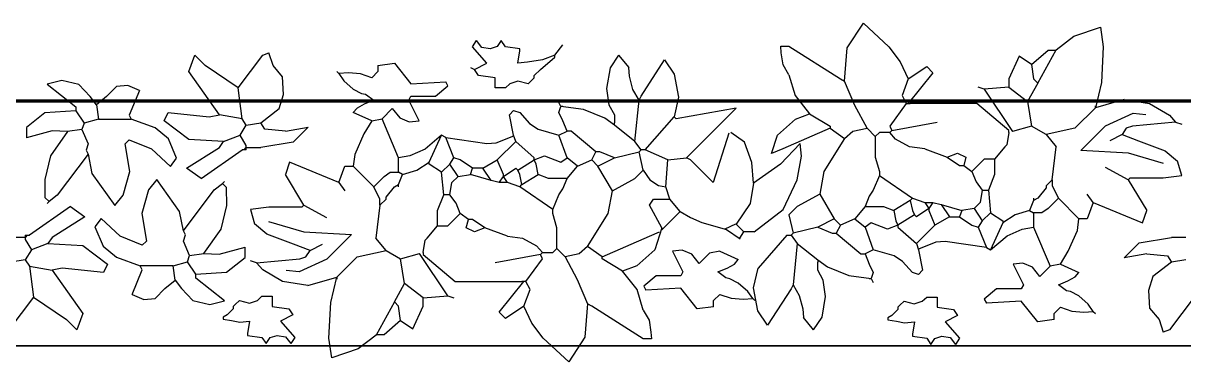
# Model space of a CAD drawing. Header units: inches. Extents: x 2013 to 15569, y -2551 to 2524.
# Drawn here: x 3097.9 to 3277.8, y 959.2 to 1011.7 of the extents above; entities that cross this region are included whole.
import ezdxf

# ---------------------------------------------------------------- set-up
doc = ezdxf.new("R2010")
doc.units = ezdxf.units.IN
doc.header["$MEASUREMENT"] = 0
doc.layers.add('A-FLOR-FTPT', color=6, linetype='Continuous', lineweight=70)
doc.layers.add('A-WALL-FULL', color=7, linetype='Continuous', lineweight=35)
doc.layers.add('VERDE_siepe', color=96, linetype='Continuous')

msp = doc.modelspace()

# ---------------------------------------------------------------- linework, layer by layer
at = {"layer": 'A-FLOR-FTPT'}
msp.add_line((3934.796, 999.638), (3027.796, 999.638), dxfattribs=at)
at = {"layer": 'A-WALL-FULL'}
msp.add_line((3342.077, 961.697), (3027.796, 961.697), dxfattribs=at)
at = {"layer": 'VERDE_siepe'}
for p, q in [((3225.667, 1007.875), (3228.156, 1011.71)), ((3228.156, 1011.71), (3232.11, 1008.028)), ((3258.031, 1007.568), (3260.814, 1009.716)), ((3260.814, 1009.716), (3264.914, 1011.097)), ((3264.914, 1011.097), (3265.353, 1008.028)), ((3167.542, 1008.052), (3168.18, 1009.009)), ((3169.774, 1005.501), (3167.542, 1008.052)), ((3168.987, 1007.967), (3168.18, 1009.009)), ((3170.294, 1007.739), (3168.987, 1007.967)), ((3171.384, 1008.081), (3170.294, 1007.739)), ((3172.006, 1009.009), (3171.384, 1008.081)), ((3172.645, 1008.052), (3172.006, 1009.009)), ((3174.877, 1007.734), (3172.645, 1008.052)), ((3180.298, 1006.777), (3181.574, 1008.371)), ((3215.341, 1008.172), (3216.617, 1008.172)), ((3215.416, 1007.108), (3215.341, 1008.172)), ((3216.617, 1008.172), (3224.589, 1003.07)), ((3225.227, 1002.752), (3225.667, 1007.875)), ((3232.11, 1008.028), (3233.868, 1005.727)), ((3265.353, 1008.028), (3265.061, 1002.505)), ((3123.533, 1004.225), (3124.49, 1006.777)), ((3126.084, 1005.182), (3124.49, 1006.777)), ((3131.187, 1001.674), (3135.014, 1006.777)), ((3135.014, 1006.777), (3135.97, 1007.095)), ((3136.608, 1005.182), (3135.97, 1007.095)), ((3174.558, 1005.501), (3174.877, 1007.414)), ((3174.877, 1007.414), (3174.877, 1007.734)), ((3178.066, 1004.544), (3180.298, 1006.457)), ((3180.298, 1006.777), (3178.412, 1006.026)), ((3180.298, 1006.457), (3180.298, 1006.777)), ((3190.184, 1006.777), (3188.872, 1004.771)), ((3190.184, 1006.777), (3191.779, 1004.863)), ((3215.709, 1005.267), (3215.416, 1007.108)), ((3252.334, 1006.579), (3250.739, 1003.07)), ((3254.247, 1005.303), (3252.334, 1006.579)), ((3254.247, 1005.303), (3256.799, 1007.536)), ((3255.204, 1002.432), (3258.031, 1007.568)), ((3256.799, 1007.536), (3258.074, 1007.536)), ((3131.187, 1001.674), (3126.084, 1005.182)), ((3138.098, 1003.414), (3136.608, 1005.182)), ((3152.872, 1005.182), (3155.423, 1005.501)), ((3152.872, 1005.182), (3152.872, 1004.225)), ((3155.423, 1005.501), (3157.975, 1002.312)), ((3167.223, 1004.863), (3167.861, 1004.544)), ((3167.861, 1004.544), (3169.774, 1005.501)), ((3168.499, 1003.587), (3167.861, 1004.544)), ((3176.069, 1005.684), (3174.558, 1005.501)), ((3178.412, 1006.026), (3176.069, 1005.684)), ((3177.11, 1003.587), (3178.066, 1004.544)), ((3188.872, 1004.771), (3188.327, 1001.575)), ((3191.868, 1003.515), (3191.779, 1004.863)), ((3193.693, 1000.398), (3197.336, 1006.028)), ((3197.336, 1006.028), (3198.842, 1003.801)), ((3216.616, 1003.709), (3215.709, 1005.267)), ((3233.868, 1005.727), (3235.113, 1003.07)), ((3235.113, 1003.07), (3237.983, 1004.984)), ((3237.983, 1004.984), (3238.94, 1004.027)), ((3254.247, 1005.303), (3254.566, 1003.07)), ((3103.838, 1002.838), (3101.559, 1002.258)), ((3106.474, 1002.224), (3103.838, 1002.838)), ((3128.317, 997.528), (3123.533, 1004.225)), ((3138.245, 1000.653), (3138.098, 1003.414)), ((3146.813, 1003.907), (3146.494, 1004.225)), ((3148.291, 1004.028), (3146.813, 1003.907)), ((3146.813, 1003.907), (3147.588, 1002.801)), ((3147.588, 1002.801), (3149.052, 1001.512)), ((3150.165, 1003.844), (3148.291, 1004.028)), ((3151.915, 1003.268), (3150.165, 1003.844)), ((3152.872, 1004.225), (3151.915, 1003.268)), ((3157.975, 1002.312), (3163.396, 1002.63)), ((3163.715, 1001.993), (3163.396, 1002.63)), ((3171.05, 1003.268), (3168.499, 1003.587)), ((3171.05, 1001.674), (3171.05, 1003.268)), ((3174.598, 1002.716), (3173.345, 1002.317)), ((3176.153, 1002.312), (3174.598, 1002.716)), ((3176.79, 1002.95), (3176.153, 1002.312)), ((3176.79, 1002.95), (3177.11, 1003.268)), ((3177.11, 1003.268), (3177.11, 1003.587)), ((3192.413, 1001.461), (3191.868, 1003.515)), ((3198.842, 1003.801), (3199.495, 1000.262)), ((3216.616, 1003.709), (3217.573, 1000.519)), ((3224.589, 1003.07), (3225.227, 1002.752)), ((3226.838, 998.976), (3225.227, 1002.752)), ((3235.113, 1003.07), (3234.156, 1000.519)), ((3238.94, 1004.027), (3235.113, 999.244)), ((3250.739, 1003.07), (3250.739, 1001.795)), ((3254.566, 1003.07), (3255.204, 1002.432)), ((3265.061, 1002.505), (3264.133, 998.605)), ((3101.559, 1002.258), (3106.024, 998.75)), ((3108.257, 1000.344), (3106.474, 1002.224)), ((3112.332, 1001.917), (3110.807, 1000.344)), ((3114.089, 1002.07), (3112.332, 1001.917)), ((3115.91, 1001.301), (3114.089, 1002.07)), ((3115.91, 1001.301), (3114.315, 997.474)), ((3131.824, 996.89), (3131.187, 1001.674)), ((3149.052, 1001.512), (3150.341, 1000.837)), ((3150.341, 1000.837), (3150.958, 1000.717)), ((3150.958, 1000.717), (3152.235, 999.76)), ((3161.802, 1000.398), (3163.715, 1001.993)), ((3172.645, 1001.674), (3171.05, 1001.674)), ((3173.345, 1002.317), (3172.645, 1001.674)), ((3188.327, 1001.575), (3188.708, 999.063)), ((3193.374, 999.76), (3192.413, 1001.461)), ((3246.912, 1001.476), (3245.955, 1001.795)), ((3250.739, 1001.795), (3246.912, 1001.476)), ((3246.912, 1001.476), (3251.28, 994.926)), ((3250.739, 1001.795), (3253.609, 999.562)), ((3255.204, 1002.432), (3253.609, 999.562)), ((3109.213, 999.069), (3108.257, 1000.344)), ((3110.807, 1000.344), (3109.213, 999.069)), ((3109.213, 999.069), (3109.532, 996.837)), ((3137.564, 998.485), (3138.245, 1000.653)), ((3150.751, 999.18), (3149.638, 998.566)), ((3152.235, 999.76), (3150.751, 999.18)), ((3157.656, 999.76), (3157.975, 1000.398)), ((3159.25, 996.571), (3157.656, 999.76)), ((3157.975, 1000.398), (3161.802, 1000.398)), ((3181.255, 998.803), (3180.937, 999.442)), ((3188.708, 999.063), (3189.547, 997.528)), ((3192.736, 993.383), (3193.374, 999.76)), ((3193.374, 999.76), (3193.693, 1000.398)), ((3199.495, 1000.262), (3198.795, 997.21)), ((3217.573, 1000.519), (3219.805, 997.649)), ((3228.734, 995.417), (3226.838, 998.976)), ((3234.794, 999.244), (3232.243, 995.735)), ((3234.156, 1000.519), (3234.794, 999.244)), ((3234.794, 999.244), (3235.113, 999.244)), ((3235.113, 999.244), (3235.431, 999.244)), ((3245.764, 999.244), (3235.431, 999.244)), ((3250.739, 995.098), (3245.764, 999.244)), ((3253.609, 999.562), (3254.247, 995.735)), ((3268.598, 999.882), (3264.133, 998.605)), ((3264.133, 998.605), (3264.133, 998.925)), ((3268.598, 999.882), (3272.529, 999.283)), ((3272.529, 999.283), (3275.605, 997.442)), ((3101.24, 997.794), (3098.37, 995.561)), ((3106.024, 998.112), (3101.24, 997.794)), ((3106.024, 998.75), (3106.024, 998.112)), ((3106.024, 998.112), (3107.3, 996.199)), ((3114.315, 997.474), (3114.634, 996.837)), ((3119.706, 996.571), (3120.343, 997.847)), ((3120.343, 997.847), (3126.722, 997.21)), ((3126.722, 997.21), (3128.317, 997.528)), ((3131.824, 996.89), (3128.317, 997.528)), ((3134.694, 996.253), (3137.564, 998.485)), ((3149.638, 998.566), (3149.045, 997.847)), ((3151.915, 996.571), (3149.045, 997.847)), ((3153.51, 996.89), (3155.105, 998.485)), ((3155.105, 998.485), (3156.257, 997.032)), ((3173.283, 997.528), (3173.92, 998.166)), ((3173.92, 994.339), (3173.283, 997.528)), ((3173.92, 998.166), (3174.877, 997.847)), ((3174.877, 997.847), (3176.396, 996.153)), ((3180.937, 997.847), (3181.255, 998.803)), ((3181.574, 996.571), (3180.937, 997.847)), ((3181.574, 998.803), (3181.255, 998.803)), ((3184.731, 998.321), (3181.255, 998.803)), ((3188.055, 997.009), (3184.731, 998.321)), ((3189.547, 997.528), (3189.547, 996.253)), ((3194.331, 992.106), (3198.795, 997.21)), ((3199.114, 996.89), (3198.795, 997.21)), ((3208.407, 998.53), (3199.114, 996.89)), ((3200.708, 990.831), (3208.407, 998.53)), ((3217.612, 996.829), (3219.805, 997.649)), ((3219.805, 997.649), (3222.994, 995.735)), ((3264.133, 998.605), (3260.944, 995.417)), ((3265.693, 995.794), (3269.975, 997.765)), ((3269.975, 997.765), (3271.986, 997.561)), ((3275.605, 997.442), (3276.571, 996.373)), ((3098.37, 995.561), (3098.37, 993.967)), ((3107.3, 996.199), (3106.98, 995.242)), ((3109.532, 996.837), (3107.3, 996.199)), ((3109.532, 996.837), (3114.634, 996.837)), ((3118.336, 995.473), (3114.634, 996.837)), ((3120.387, 993.786), (3118.336, 995.473)), ((3123.533, 993.701), (3119.706, 996.571)), ((3131.505, 994.339), (3132.462, 995.933)), ((3132.462, 995.933), (3131.824, 996.89)), ((3132.462, 995.933), (3134.694, 996.253)), ((3135.332, 995.296), (3134.694, 996.253)), ((3138.521, 994.977), (3135.332, 995.296)), ((3138.521, 994.977), (3142.052, 995.59)), ((3142.052, 995.59), (3139.709, 993.289)), ((3151.915, 996.571), (3150.692, 994.577)), ((3151.915, 996.571), (3153.51, 996.89)), ((3156.062, 990.831), (3153.51, 996.89)), ((3156.257, 997.032), (3157.722, 996.419)), ((3157.722, 996.419), (3159.25, 996.571)), ((3176.396, 996.153), (3177.704, 995.297)), ((3177.704, 995.297), (3180.937, 994.339)), ((3182.212, 994.977), (3181.574, 996.571)), ((3189.547, 995.933), (3188.055, 997.009)), ((3189.547, 995.933), (3189.547, 996.253)), ((3192.736, 993.383), (3189.547, 995.933)), ((3214.83, 994.374), (3217.612, 996.829)), ((3222.994, 995.417), (3215.66, 992.228)), ((3222.994, 995.735), (3222.994, 995.417)), ((3222.994, 995.417), (3225.227, 993.822)), ((3226.545, 994.988), (3228.734, 995.417)), ((3228.734, 995.417), (3230.01, 994.141)), ((3232.243, 995.735), (3232.561, 995.098)), ((3232.561, 995.098), (3239.578, 996.373)), ((3254.247, 995.735), (3251.28, 994.926)), ((3256.479, 994.46), (3254.247, 995.735)), ((3260.944, 995.417), (3256.479, 994.46)), ((3261.865, 991.988), (3265.693, 995.794)), ((3268.917, 995.417), (3268.28, 994.46)), ((3269.873, 995.735), (3268.917, 995.417)), ((3276.571, 996.373), (3269.873, 995.735)), ((3276.571, 996.373), (3277.527, 996.055)), ((3102.374, 995.013), (3098.37, 993.967)), ((3104.748, 994.923), (3102.081, 991.178)), ((3104.748, 994.924), (3102.374, 995.013)), ((3106.98, 995.242), (3104.748, 994.923)), ((3106.98, 995.242), (3107.937, 993.01)), ((3114.315, 993.647), (3113.677, 993.01)), ((3114.315, 993.647), (3117.751, 992.252)), ((3121.651, 990.777), (3120.387, 993.786)), ((3128.954, 993.383), (3123.533, 993.701)), ((3128.954, 993.383), (3131.505, 994.339)), ((3132.462, 992.744), (3131.505, 994.339)), ((3150.692, 994.577), (3149.287, 991.386)), ((3162.759, 994.339), (3160.182, 992.184)), ((3160.845, 990.193), (3162.759, 994.339)), ((3163.396, 994.02), (3162.759, 994.339)), ((3163.396, 994.02), (3169.774, 993.063)), ((3164.672, 990.831), (3163.396, 994.02)), ((3171.221, 993.185), (3173.945, 994.269)), ((3174.239, 993.383), (3173.92, 994.339)), ((3180.937, 994.339), (3182.212, 994.977)), ((3182.212, 990.831), (3180.937, 994.339)), ((3182.85, 994.977), (3182.212, 994.977)), ((3186.677, 991.788), (3182.85, 994.977)), ((3207.301, 994.693), (3204.855, 987.004)), ((3209.705, 993.295), (3207.602, 994.764)), ((3213.931, 991.536), (3214.83, 994.374)), ((3225.227, 993.822), (3222.037, 988.72)), ((3225.227, 993.822), (3226.545, 994.988)), ((3230.648, 994.779), (3230.01, 994.141)), ((3230.01, 994.141), (3230.01, 990.952)), ((3232.243, 994.779), (3230.648, 994.779)), ((3232.561, 995.098), (3232.243, 994.779)), ((3233.136, 993.76), (3232.243, 994.779)), ((3235.332, 992.533), (3233.136, 993.76)), ((3250.739, 994.779), (3250.42, 992.865)), ((3250.739, 994.779), (3250.739, 995.098)), ((3256.479, 994.46), (3258.074, 992.546)), ((3268.28, 994.46), (3266.366, 993.503)), ((3268.28, 994.46), (3270.83, 993.503)), ((3270.83, 993.503), (3274.977, 991.908)), ((3107.937, 993.01), (3107.618, 992.053)), ((3107.618, 992.053), (3107.937, 991.415)), ((3114.382, 988.723), (3113.677, 993.01)), ((3117.751, 992.252), (3120.694, 989.502)), ((3123.213, 989.236), (3128.317, 992.426)), ((3125.446, 987.642), (3131.824, 992.106)), ((3128.317, 992.426), (3128.954, 993.383)), ((3132.143, 992.106), (3131.824, 992.106)), ((3132.143, 992.106), (3132.462, 992.426)), ((3132.462, 992.106), (3132.143, 992.106)), ((3132.462, 992.426), (3132.462, 992.744)), ((3132.462, 992.106), (3132.462, 992.426)), ((3132.462, 992.426), (3134.694, 992.426)), ((3139.709, 993.289), (3134.694, 992.426)), ((3160.182, 992.184), (3157.839, 991.141)), ((3169.774, 993.063), (3171.221, 993.185)), ((3171.369, 990.512), (3174.239, 993.383)), ((3177.11, 990.831), (3174.239, 993.383)), ((3186.039, 990.512), (3186.677, 991.788)), ((3187.314, 991.788), (3186.677, 991.788)), ((3189.547, 990.831), (3187.314, 991.788)), ((3189.547, 990.831), (3193.374, 991.788)), ((3193.693, 992.106), (3192.736, 993.383)), ((3193.374, 991.788), (3193.693, 992.106)), ((3194.011, 988.918), (3193.374, 991.788)), ((3194.331, 992.106), (3193.693, 992.106)), ((3197.838, 990.512), (3194.331, 992.106)), ((3210.873, 990.113), (3209.705, 993.295)), ((3215.66, 992.228), (3213.931, 991.536)), ((3218.351, 993.057), (3215.313, 989.868)), ((3218.585, 991.092), (3218.351, 993.057)), ((3237.664, 992.228), (3235.332, 992.533)), ((3237.664, 992.228), (3241.172, 990.952)), ((3250.102, 992.546), (3248.507, 990.633)), ((3250.42, 992.865), (3250.102, 992.546)), ((3257.436, 987.444), (3258.074, 992.546)), ((3269.261, 991.58), (3261.865, 991.988)), ((3274.977, 991.908), (3276.89, 990.314)), ((3102.081, 991.178), (3101.202, 987.496)), ((3107.937, 991.415), (3103.153, 985.037)), ((3107.937, 991.415), (3108.525, 988.416)), ((3120.694, 989.502), (3121.651, 990.777)), ((3139.159, 990.193), (3138.521, 988.279)), ((3146.813, 987.004), (3139.159, 990.193)), ((3149.287, 991.386), (3149.045, 989.556)), ((3157.839, 991.141), (3156.062, 990.831)), ((3156.062, 988.599), (3156.062, 990.831)), ((3158.932, 988.918), (3160.845, 990.193)), ((3160.845, 989.874), (3160.845, 990.193)), ((3162.759, 988.599), (3160.845, 989.874)), ((3162.759, 988.599), (3164.034, 989.874)), ((3164.034, 989.874), (3164.672, 990.831)), ((3165.309, 987.961), (3164.034, 989.874)), ((3165.629, 990.512), (3164.672, 990.831)), ((3167.542, 989.236), (3165.629, 990.512)), ((3169.136, 989.236), (3171.369, 990.512)), ((3172.326, 988.279), (3171.369, 990.512)), ((3174.558, 988.918), (3177.11, 990.512)), ((3177.11, 990.512), (3178.704, 991.15)), ((3177.11, 990.512), (3177.11, 990.831)), ((3177.428, 989.874), (3177.11, 990.512)), ((3177.747, 988.279), (3177.428, 989.874)), ((3178.704, 991.15), (3181.255, 990.193)), ((3181.255, 990.193), (3182.212, 990.831)), ((3183.807, 989.556), (3182.212, 990.831)), ((3183.807, 989.556), (3186.039, 990.512)), ((3186.995, 989.556), (3186.039, 990.512)), ((3186.995, 989.556), (3189.547, 990.831)), ((3197.519, 986.366), (3197.838, 990.512)), ((3197.838, 990.512), (3200.708, 990.831)), ((3201.346, 990.512), (3200.708, 990.831)), ((3204.855, 987.004), (3201.346, 990.512)), ((3211.107, 986.93), (3210.873, 990.113)), ((3217.883, 987.42), (3218.585, 991.092)), ((3230.01, 990.952), (3230.648, 988.72)), ((3241.172, 990.952), (3242.766, 991.59)), ((3241.172, 990.952), (3243.085, 989.676)), ((3242.766, 991.59), (3244.042, 990.952)), ((3244.042, 990.952), (3243.723, 989.676)), ((3246.912, 990.633), (3244.999, 988.72)), ((3248.507, 990.633), (3246.912, 990.633)), ((3248.507, 990.633), (3248.512, 988.237)), ((3274.711, 989.949), (3269.261, 991.58)), ((3277.527, 988.081), (3276.89, 990.314)), ((3108.525, 988.416), (3112.083, 983.442)), ((3113.359, 985.037), (3114.382, 988.723)), ((3125.446, 987.642), (3123.213, 989.236)), ((3141.391, 983.496), (3138.521, 988.279)), ((3146.813, 987.004), (3147.77, 989.556)), ((3147.77, 989.556), (3149.045, 989.556)), ((3152.235, 986.366), (3149.045, 989.556)), ((3153.829, 987.961), (3154.785, 988.599)), ((3154.785, 988.599), (3156.062, 988.599)), ((3156.699, 988.279), (3156.062, 988.599)), ((3156.062, 986.686), (3156.699, 988.279)), ((3156.699, 988.279), (3158.932, 988.918)), ((3163.077, 985.091), (3162.759, 988.599)), ((3165.309, 987.961), (3167.223, 988.279)), ((3167.223, 988.279), (3167.542, 989.236)), ((3170.413, 987.323), (3167.223, 988.279)), ((3169.136, 989.236), (3167.542, 989.236)), ((3170.413, 987.323), (3169.136, 989.236)), ((3172.326, 987.961), (3174.239, 989.236)), ((3172.326, 987.961), (3172.326, 988.279)), ((3174.239, 989.236), (3174.558, 988.918)), ((3174.877, 988.279), (3174.558, 988.918)), ((3175.196, 986.686), (3174.877, 988.279)), ((3175.196, 986.686), (3177.747, 988.279)), ((3179.342, 987.642), (3177.747, 988.279)), ((3182.212, 987.642), (3183.807, 989.556)), ((3189.228, 985.729), (3186.995, 989.556)), ((3192.736, 987.642), (3194.011, 988.918)), ((3194.011, 988.918), (3195.065, 987.459)), ((3215.313, 989.868), (3211.107, 986.93)), ((3222.037, 988.72), (3221.4, 985.211)), ((3230.648, 988.081), (3229.691, 985.849)), ((3230.648, 988.72), (3230.648, 988.081)), ((3230.648, 988.081), (3235.751, 984.574)), ((3243.085, 989.676), (3243.723, 989.676)), ((3243.723, 989.676), (3244.999, 988.72)), ((3244.999, 988.72), (3245.637, 987.125)), ((3248.512, 988.237), (3247.55, 985.849)), ((3269.236, 987.444), (3265.728, 989.358)), ((3274.657, 987.763), (3277.527, 988.081)), ((3101.202, 987.496), (3101.24, 984.718)), ((3118.567, 987.497), (3117.292, 985.903)), ((3122.126, 982.524), (3118.568, 987.498)), ((3127.497, 985.903), (3128.772, 986.86)), ((3128.772, 986.86), (3129.091, 987.179)), ((3129.41, 986.222), (3128.772, 986.86)), ((3146.813, 987.004), (3147.77, 985.729)), ((3152.235, 986.366), (3153.829, 987.961)), ((3153.191, 984.453), (3152.235, 986.366)), ((3154.148, 984.772), (3155.423, 986.366)), ((3155.423, 986.366), (3156.062, 986.686)), ((3156.062, 986.366), (3156.062, 986.686)), ((3164.034, 985.091), (3164.353, 987.004)), ((3164.353, 987.004), (3165.309, 987.961)), ((3171.688, 987.004), (3170.413, 987.323)), ((3171.688, 987.004), (3172.326, 987.961)), ((3172.963, 987.004), (3171.688, 987.004)), ((3172.963, 987.004), (3172.326, 987.961)), ((3174.877, 986.366), (3172.963, 987.004)), ((3174.877, 986.366), (3175.196, 986.686)), ((3179.98, 982.859), (3174.877, 986.366)), ((3182.212, 987.642), (3179.342, 987.642)), ((3181.574, 986.047), (3182.212, 987.642)), ((3189.228, 985.729), (3192.736, 987.642)), ((3195.065, 987.459), (3196.383, 986.538)), ((3196.383, 986.538), (3197.519, 986.366)), ((3198.158, 984.453), (3197.519, 986.366)), ((3211.107, 986.93), (3210.584, 983.747)), ((3215.697, 982.859), (3217.883, 987.42)), ((3245.637, 987.125), (3246.593, 985.849)), ((3257.436, 987.444), (3256.479, 986.488)), ((3256.479, 986.488), (3256.479, 986.168)), ((3257.436, 987.444), (3257.436, 986.488)), ((3257.436, 986.488), (3258.393, 984.574)), ((3269.236, 987.444), (3269.555, 987.763)), ((3269.236, 987.444), (3272.106, 982.661)), ((3269.555, 987.763), (3274.657, 987.763)), ((3101.24, 984.718), (3101.878, 984.08)), ((3103.153, 985.037), (3101.878, 984.08)), ((3112.083, 983.443), (3113.359, 985.037)), ((3117.292, 985.903), (3116.268, 982.217)), ((3122.713, 979.525), (3127.497, 985.903)), ((3129.448, 983.444), (3129.41, 986.222)), ((3154.148, 984.453), (3154.148, 984.772)), ((3162.115, 982.703), (3163.077, 985.091)), ((3164.034, 985.091), (3163.077, 985.091)), ((3164.991, 983.815), (3164.034, 985.091)), ((3179.98, 982.859), (3180.937, 985.091)), ((3180.937, 985.091), (3181.574, 986.047)), ((3188.59, 982.22), (3189.228, 985.729)), ((3221.4, 985.211), (3217.892, 983.298)), ((3221.4, 985.211), (3223.632, 981.384)), ((3229.054, 984.893), (3228.416, 983.298)), ((3229.691, 985.849), (3229.054, 984.893)), ((3235.751, 984.574), (3235.431, 984.255)), ((3235.751, 984.574), (3237.664, 983.936)), ((3246.593, 985.849), (3246.275, 983.936)), ((3246.593, 985.849), (3247.55, 985.849)), ((3247.55, 985.849), (3247.869, 982.341)), ((3254.566, 984.574), (3254.566, 984.255)), ((3255.204, 984.574), (3254.566, 984.255)), ((3256.479, 986.168), (3255.204, 984.574)), ((3258.393, 984.574), (3256.799, 982.979)), ((3258.393, 984.574), (3261.582, 981.384)), ((3263.814, 983.936), (3262.858, 985.211)), ((3105.204, 983.298), (3098.827, 978.834)), ((3101.878, 984.08), (3101.559, 983.761)), ((3105.204, 983.298), (3107.437, 981.704)), ((3128.569, 979.762), (3129.448, 983.444)), ((3135.97, 983.177), (3133.1, 982.859)), ((3133.1, 982.859), (3133.737, 980.626)), ((3141.073, 983.177), (3135.97, 983.177)), ((3141.391, 983.496), (3141.073, 983.177)), ((3141.391, 983.496), (3144.899, 981.582)), ((3153.191, 983.496), (3152.553, 978.394)), ((3153.191, 983.496), (3154.148, 984.453)), ((3153.191, 983.496), (3153.191, 984.453)), ((3162.121, 980.307), (3162.115, 982.703)), ((3165.629, 982.22), (3164.991, 983.815)), ((3179.98, 982.22), (3179.98, 982.859)), ((3194.968, 983.496), (3195.606, 984.453)), ((3196.881, 979.988), (3194.968, 983.496)), ((3195.606, 984.453), (3198.158, 984.453)), ((3199.752, 982.539), (3198.158, 984.453)), ((3210.584, 983.747), (3208.416, 980.555)), ((3211.232, 979.35), (3215.697, 982.859)), ((3217.892, 983.298), (3216.616, 982.022)), ((3228.416, 983.298), (3226.821, 981.384)), ((3228.416, 983.298), (3231.286, 983.298)), ((3231.286, 983.298), (3232.881, 982.661)), ((3235.431, 984.255), (3232.881, 982.661)), ((3235.431, 984.255), (3235.751, 982.661)), ((3238.301, 982.979), (3236.388, 981.704)), ((3237.664, 983.936), (3238.301, 982.979)), ((3237.664, 983.936), (3238.94, 983.936)), ((3238.94, 983.936), (3238.301, 982.979)), ((3238.301, 982.979), (3238.301, 982.661)), ((3238.94, 983.936), (3240.215, 983.617)), ((3240.215, 983.617), (3243.405, 982.661)), ((3240.215, 983.617), (3241.491, 981.704)), ((3245.318, 982.979), (3243.405, 982.661)), ((3246.275, 983.936), (3245.318, 982.979)), ((3245.318, 982.979), (3246.593, 981.066)), ((3254.566, 984.255), (3253.929, 982.661)), ((3256.799, 982.979), (3255.842, 982.341)), ((3263.814, 983.936), (3262.858, 981.384)), ((3263.814, 983.936), (3271.468, 980.747)), ((3107.437, 981.704), (3102.334, 978.514)), ((3109.956, 981.438), (3109, 980.163)), ((3112.9, 978.688), (3109.956, 981.438)), ((3116.268, 982.217), (3116.973, 977.93)), ((3122.713, 979.525), (3122.126, 982.524)), ((3135.917, 980.991), (3141.366, 979.36)), ((3163.715, 980.307), (3165.629, 982.22)), ((3166.904, 981.264), (3165.629, 982.22)), ((3166.586, 979.988), (3166.904, 981.264)), ((3167.542, 981.264), (3166.904, 981.264)), ((3169.456, 979.988), (3167.542, 981.264)), ((3180.617, 979.988), (3179.98, 982.22)), ((3185.401, 977.118), (3188.59, 982.22)), ((3196.881, 979.669), (3199.752, 982.539)), ((3199.752, 982.539), (3201.346, 981.582)), ((3201.346, 981.582), (3203.086, 980.801)), ((3216.616, 982.022), (3217.253, 979.152)), ((3223.632, 981.384), (3221.08, 980.109)), ((3223.632, 981.384), (3224.589, 980.428)), ((3226.821, 981.384), (3224.589, 980.428)), ((3226.821, 981.384), (3228.416, 980.109)), ((3232.881, 982.661), (3233.199, 981.066)), ((3233.199, 981.066), (3233.518, 980.428)), ((3236.069, 982.022), (3233.518, 980.428)), ((3235.751, 982.661), (3236.069, 982.022)), ((3236.388, 981.704), (3236.069, 982.022)), ((3238.301, 982.661), (3239.258, 980.428)), ((3241.491, 981.704), (3239.258, 980.428)), ((3241.491, 981.704), (3243.085, 981.704)), ((3243.405, 982.661), (3243.085, 981.704)), ((3243.085, 981.704), (3244.999, 980.428)), ((3246.593, 981.066), (3245.955, 980.109)), ((3247.869, 982.341), (3246.593, 981.066)), ((3247.869, 982.341), (3249.782, 981.066)), ((3251.696, 982.022), (3249.782, 980.747)), ((3249.782, 981.066), (3249.782, 980.747)), ((3253.929, 982.661), (3251.696, 982.022)), ((3253.929, 982.661), (3254.566, 982.341)), ((3255.842, 982.341), (3254.566, 982.341)), ((3254.566, 982.341), (3254.566, 980.109)), ((3261.341, 979.554), (3261.582, 981.384)), ((3262.858, 981.384), (3261.582, 981.384)), ((3271.468, 980.747), (3272.106, 982.661)), ((3109, 980.163), (3110.264, 977.154)), ((3123.032, 978.887), (3122.713, 979.525)), ((3125.903, 976.017), (3128.569, 979.762)), ((3135.651, 979.032), (3133.737, 980.626)), ((3141.366, 979.36), (3148.762, 978.952)), ((3160.526, 978.394), (3162.121, 980.307)), ((3162.121, 980.307), (3163.715, 980.307)), ((3167.861, 979.35), (3166.586, 979.988)), ((3169.456, 979.988), (3167.861, 979.35)), ((3172.963, 978.712), (3169.456, 979.988)), ((3180.617, 976.799), (3180.617, 979.988)), ((3194.968, 978.712), (3196.563, 979.35)), ((3196.881, 979.988), (3195.798, 976.566)), ((3196.881, 979.669), (3196.881, 979.988)), ((3203.086, 980.801), (3206.952, 979.758)), ((3206.74, 979.815), (3208.362, 980.626)), ((3206.952, 979.758), (3209.061, 978.285)), ((3208.362, 980.626), (3209.638, 979.35)), ((3209, 978.394), (3209.638, 979.35)), ((3211.232, 979.35), (3209.638, 979.35)), ((3217.253, 979.152), (3216.935, 978.834)), ((3221.08, 980.109), (3217.253, 979.152)), ((3221.08, 980.109), (3223.313, 979.152)), ((3223.313, 979.152), (3223.951, 979.152)), ((3224.589, 980.428), (3223.951, 979.152)), ((3223.951, 979.152), (3227.777, 975.964)), ((3229.372, 980.747), (3228.416, 980.109)), ((3228.416, 980.109), (3229.691, 976.601)), ((3231.924, 979.79), (3229.372, 980.747)), ((3233.518, 980.428), (3231.924, 979.79)), ((3233.518, 980.428), (3233.518, 980.109)), ((3233.518, 980.109), (3236.388, 977.557)), ((3239.258, 980.428), (3236.388, 977.557)), ((3244.999, 980.428), (3245.955, 980.109)), ((3245.955, 980.109), (3247.232, 976.92)), ((3249.782, 980.747), (3247.869, 976.601)), ((3250.445, 978.756), (3252.788, 979.799)), ((3252.788, 979.799), (3254.566, 980.109)), ((3254.566, 980.109), (3257.117, 974.05)), ((3259.935, 976.363), (3261.341, 979.554)), ((3098.188, 978.514), (3095.956, 978.514)), ((3098.188, 978.834), (3098.507, 978.834)), ((3098.188, 978.834), (3098.188, 978.514)), ((3098.507, 978.834), (3098.188, 978.514)), ((3098.188, 978.514), (3098.188, 978.196)), ((3098.188, 978.196), (3099.145, 976.601)), ((3098.507, 978.834), (3098.827, 978.834)), ((3101.697, 977.557), (3099.145, 976.601)), ((3102.334, 978.514), (3101.697, 977.557)), ((3101.697, 977.557), (3107.118, 977.239)), ((3116.335, 977.293), (3112.9, 978.688)), ((3116.335, 977.293), (3116.973, 977.93)), ((3122.713, 977.93), (3123.032, 978.887)), ((3123.67, 975.698), (3122.713, 977.93)), ((3139.797, 977.437), (3135.651, 979.032)), ((3142.348, 976.48), (3139.797, 977.437)), ((3142.348, 976.48), (3144.261, 977.437)), ((3148.762, 978.952), (3144.934, 975.146)), ((3154.148, 976.48), (3152.553, 978.394)), ((3159.889, 976.162), (3160.207, 978.075)), ((3160.207, 978.075), (3160.526, 978.394)), ((3172.963, 978.712), (3175.295, 978.407)), ((3175.295, 978.407), (3177.492, 977.18)), ((3187.634, 975.523), (3194.968, 978.712)), ((3216.297, 978.834), (3211.833, 973.731)), ((3216.297, 978.834), (3216.935, 978.834)), ((3216.935, 978.834), (3217.892, 977.557)), ((3217.892, 977.557), (3217.253, 971.18)), ((3217.892, 977.557), (3221.08, 975.007)), ((3236.388, 977.557), (3236.708, 976.601)), ((3239.407, 977.755), (3236.683, 976.671)), ((3240.853, 977.877), (3239.407, 977.755)), ((3247.232, 976.92), (3240.853, 977.877)), ((3247.869, 976.601), (3250.445, 978.756)), ((3268.575, 975.35), (3270.918, 977.651)), ((3270.918, 977.651), (3275.933, 978.514)), ((3278.165, 978.514), (3275.933, 978.514)), ((3099.145, 976.601), (3098.188, 975.007)), ((3107.118, 977.239), (3110.944, 974.369)), ((3110.264, 977.154), (3112.314, 975.467)), ((3123.351, 974.741), (3123.67, 975.698)), ((3123.67, 975.698), (3125.902, 976.017)), ((3125.902, 976.016), (3128.277, 975.927)), ((3128.277, 975.927), (3132.281, 976.973)), ((3132.281, 975.379), (3132.281, 976.973)), ((3140.754, 975.205), (3141.711, 975.523)), ((3141.711, 975.523), (3142.348, 976.48)), ((3146.494, 972.335), (3149.683, 975.523)), ((3149.683, 975.523), (3154.148, 976.48)), ((3154.148, 976.48), (3156.38, 975.205)), ((3156.38, 975.205), (3159.347, 976.014)), ((3163.715, 969.464), (3159.347, 976.014)), ((3159.889, 976.162), (3159.889, 975.842)), ((3159.889, 975.842), (3164.864, 971.696)), ((3178.066, 975.842), (3171.05, 974.567)), ((3177.492, 977.18), (3178.385, 976.162)), ((3178.066, 975.842), (3178.385, 976.162)), ((3178.385, 975.205), (3178.066, 975.842)), ((3178.385, 976.162), (3179.98, 976.162)), ((3179.98, 976.162), (3180.617, 976.799)), ((3181.893, 975.523), (3180.617, 976.799)), ((3184.082, 975.952), (3181.893, 975.523)), ((3181.893, 975.523), (3183.789, 971.964)), ((3185.401, 977.118), (3184.082, 975.952)), ((3187.634, 975.523), (3185.401, 977.118)), ((3187.634, 975.205), (3187.634, 975.523)), ((3195.798, 976.566), (3193.015, 974.111)), ((3200.081, 976.525), (3198.552, 976.372)), ((3198.552, 976.372), (3200.147, 973.183)), ((3201.545, 975.911), (3200.081, 976.525)), ((3202.698, 974.459), (3201.545, 975.911)), ((3204.293, 976.054), (3202.698, 974.459)), ((3205.888, 976.372), (3204.293, 976.054)), ((3205.888, 976.372), (3208.758, 975.097)), ((3227.777, 975.964), (3228.416, 975.964)), ((3229.691, 976.601), (3228.416, 975.964)), ((3228.416, 975.964), (3229.054, 974.369)), ((3232.924, 975.643), (3229.691, 976.601)), ((3234.231, 974.787), (3232.924, 975.643)), ((3236.708, 976.601), (3237.345, 973.412)), ((3247.232, 976.92), (3247.869, 976.601)), ((3258.712, 974.369), (3259.935, 976.363)), ((3272.106, 975.964), (3268.575, 975.35)), ((3272.106, 975.964), (3275.295, 975.644)), ((3275.295, 975.644), (3275.933, 974.687)), ((3098.188, 975.007), (3095.956, 974.687)), ((3098.188, 975.007), (3098.827, 974.05)), ((3098.827, 974.05), (3102.334, 973.412)), ((3098.827, 974.05), (3099.464, 969.266)), ((3103.929, 973.731), (3102.334, 973.412)), ((3110.307, 973.093), (3103.929, 973.731)), ((3110.944, 974.369), (3110.307, 973.093)), ((3112.314, 975.467), (3116.016, 974.103)), ((3116.335, 973.466), (3116.016, 974.103)), ((3121.119, 974.103), (3116.016, 974.103)), ((3121.119, 974.103), (3123.351, 974.741)), ((3121.437, 971.871), (3121.119, 974.103)), ((3124.627, 972.828), (3123.351, 974.741)), ((3129.41, 973.146), (3132.281, 975.379)), ((3134.057, 974.567), (3133.1, 974.885)), ((3134.057, 974.567), (3140.754, 975.205)), ((3135.023, 973.498), (3134.057, 974.567)), ((3144.934, 975.146), (3140.653, 973.175)), ((3157.018, 971.378), (3156.38, 975.205)), ((3175.833, 971.696), (3178.385, 975.205)), ((3190.822, 973.291), (3187.634, 975.205)), ((3193.015, 974.111), (3190.822, 973.291)), ((3205.568, 973.183), (3207.052, 973.764)), ((3207.052, 973.764), (3208.165, 974.377)), ((3208.165, 974.377), (3208.758, 975.097)), ((3211.132, 970.678), (3211.833, 973.731)), ((3221.08, 975.007), (3221.08, 974.687)), ((3221.08, 975.007), (3222.573, 973.931)), ((3221.08, 973.412), (3221.08, 974.687)), ((3222.573, 973.931), (3225.896, 972.619)), ((3229.054, 974.369), (3229.691, 973.093)), ((3235.751, 973.093), (3234.231, 974.787)), ((3252.906, 974.522), (3251.377, 974.369)), ((3251.377, 974.369), (3252.972, 971.18)), ((3254.37, 973.908), (3252.906, 974.522)), ((3255.523, 972.455), (3254.37, 973.908)), ((3257.117, 974.05), (3255.523, 972.455)), ((3258.712, 974.369), (3257.117, 974.05)), ((3258.712, 974.369), (3261.582, 973.093)), ((3275.933, 974.687), (3273.063, 972.455)), ((3278.165, 975.007), (3275.933, 974.687)), ((3102.334, 973.412), (3107.118, 966.715)), ((3114.74, 969.639), (3116.335, 973.466)), ((3124.627, 972.828), (3129.41, 973.146)), ((3124.627, 972.19), (3124.627, 972.828)), ((3129.091, 968.682), (3124.627, 972.19)), ((3138.098, 971.657), (3135.023, 973.498)), ((3140.653, 973.175), (3138.641, 973.379)), ((3142.029, 971.058), (3146.494, 972.335)), ((3145.567, 968.435), (3146.494, 972.335)), ((3146.494, 972.335), (3146.494, 972.015)), ((3183.789, 971.964), (3185.401, 968.188)), ((3193.054, 970.421), (3190.822, 973.291)), ((3196.001, 972.545), (3194.087, 970.95)), ((3199.828, 972.545), (3196.001, 972.545)), ((3200.147, 973.183), (3199.828, 972.545)), ((3206.844, 972.227), (3205.568, 973.183)), ((3207.462, 972.107), (3206.844, 972.227)), ((3208.751, 971.432), (3207.462, 972.107)), ((3221.919, 971.877), (3221.08, 973.412)), ((3222.3, 969.365), (3221.919, 971.877)), ((3225.896, 972.619), (3229.372, 972.137)), ((3229.054, 972.137), (3229.372, 972.137)), ((3229.691, 973.093), (3229.372, 972.137)), ((3229.372, 972.137), (3229.691, 971.498)), ((3236.708, 972.774), (3235.751, 973.093)), ((3237.345, 973.412), (3236.708, 972.774)), ((3259.876, 971.76), (3260.989, 972.374)), ((3260.989, 972.374), (3261.582, 973.093)), ((3273.063, 972.455), (3272.383, 970.287)), ((3118.318, 969.023), (3119.843, 970.596)), ((3119.843, 970.596), (3121.437, 971.871)), ((3121.437, 971.871), (3122.394, 970.596)), ((3122.394, 970.596), (3124.176, 968.716)), ((3142.029, 971.058), (3138.098, 971.657)), ((3155.423, 968.508), (3157.018, 971.378)), ((3159.889, 969.145), (3157.018, 971.378)), ((3164.864, 971.696), (3175.196, 971.696)), ((3171.688, 966.913), (3175.515, 971.696)), ((3175.515, 971.696), (3175.196, 971.696)), ((3175.833, 971.696), (3175.515, 971.696)), ((3175.515, 967.87), (3176.471, 970.421)), ((3176.471, 970.421), (3175.833, 971.696)), ((3194.011, 967.231), (3193.054, 970.421)), ((3194.087, 970.95), (3194.407, 970.313)), ((3199.828, 970.632), (3194.407, 970.313)), ((3202.379, 967.443), (3199.828, 970.632)), ((3210.215, 970.143), (3208.751, 971.432)), ((3210.99, 969.037), (3210.215, 970.143)), ((3211.786, 967.14), (3211.132, 970.678)), ((3216.935, 970.542), (3213.292, 964.912)), ((3217.253, 971.18), (3216.935, 970.542)), ((3217.253, 971.18), (3218.214, 969.48)), ((3248.825, 970.542), (3246.912, 968.947)), ((3252.652, 970.542), (3248.825, 970.542)), ((3252.972, 971.18), (3252.652, 970.542)), ((3258.393, 971.18), (3259.876, 971.76)), ((3259.669, 970.223), (3258.393, 971.18)), ((3260.286, 970.103), (3259.669, 970.223)), ((3261.575, 969.428), (3260.286, 970.103)), ((3272.383, 970.287), (3272.529, 967.526)), ((3099.464, 969.266), (3095.637, 964.163)), ((3099.464, 969.266), (3104.567, 965.758)), ((3114.74, 969.639), (3116.561, 968.87)), ((3116.561, 968.87), (3118.318, 969.023)), ((3124.176, 968.716), (3126.812, 968.103)), ((3126.812, 968.103), (3129.091, 968.682)), ((3130.749, 968.1), (3131.386, 968.738)), ((3131.386, 968.738), (3132.94, 968.333)), ((3132.94, 968.333), (3134.193, 968.733)), ((3134.193, 968.733), (3134.894, 969.376)), ((3134.894, 969.376), (3136.489, 969.376)), ((3136.489, 969.376), (3136.489, 967.781)), ((3145.274, 962.912), (3145.567, 968.435)), ((3155.423, 968.508), (3152.596, 963.372)), ((3156.062, 967.87), (3155.423, 968.508)), ((3159.889, 969.145), (3163.715, 969.464)), ((3159.889, 967.87), (3159.889, 969.145)), ((3163.715, 969.464), (3164.672, 969.145)), ((3204.931, 968.718), (3205.888, 969.675)), ((3204.931, 967.762), (3204.931, 968.718)), ((3205.888, 969.675), (3207.638, 969.1)), ((3207.638, 969.1), (3209.512, 968.916)), ((3209.512, 968.916), (3210.99, 969.037)), ((3210.99, 969.037), (3211.309, 968.718)), ((3218.214, 969.48), (3218.759, 967.425)), ((3221.756, 966.169), (3222.3, 969.365)), ((3233.837, 967.99), (3234.475, 968.628)), ((3234.475, 968.628), (3236.029, 968.224)), ((3236.029, 968.224), (3237.282, 968.623)), ((3237.282, 968.623), (3237.983, 969.266)), ((3237.983, 969.266), (3239.578, 969.266)), ((3239.578, 969.266), (3239.578, 967.672)), ((3246.912, 968.947), (3247.232, 968.31)), ((3252.652, 968.628), (3247.232, 968.31)), ((3255.204, 965.44), (3252.652, 968.628)), ((3263.04, 968.139), (3261.575, 969.428)), ((3279.441, 969.266), (3275.614, 964.163)), ((3107.118, 966.715), (3106.161, 964.163)), ((3129.472, 966.506), (3128.885, 966.161)), ((3130.429, 967.462), (3129.472, 966.506)), ((3130.749, 968.1), (3130.429, 967.781)), ((3130.429, 967.781), (3130.429, 967.462)), ((3136.489, 967.781), (3139.04, 967.462)), ((3139.678, 966.506), (3137.764, 965.549)), ((3139.04, 967.462), (3139.678, 966.506)), ((3156.38, 965.638), (3156.062, 967.87)), ((3158.294, 964.361), (3159.889, 967.87)), ((3172.645, 965.956), (3171.688, 966.913)), ((3175.515, 967.87), (3172.645, 965.956)), ((3176.76, 965.213), (3175.515, 967.87)), ((3185.401, 968.188), (3184.961, 963.065)), ((3186.039, 967.87), (3185.401, 968.188)), ((3194.01, 962.768), (3186.039, 967.87)), ((3194.011, 967.231), (3194.919, 965.673)), ((3204.931, 967.762), (3202.379, 967.443)), ((3213.292, 964.912), (3211.786, 967.14)), ((3218.759, 967.425), (3218.848, 966.077)), ((3233.518, 967.353), (3232.561, 966.396)), ((3233.837, 967.99), (3233.518, 967.672)), ((3233.518, 967.672), (3233.518, 967.353)), ((3239.578, 967.672), (3242.128, 967.353)), ((3242.128, 967.353), (3242.766, 966.396)), ((3257.756, 966.715), (3258.712, 967.672)), ((3257.756, 965.758), (3257.756, 966.715)), ((3258.712, 967.672), (3260.462, 967.096)), ((3260.462, 967.096), (3262.337, 966.912)), ((3262.337, 966.912), (3263.815, 967.033)), ((3263.815, 967.033), (3263.04, 968.139)), ((3263.814, 967.033), (3264.133, 966.715)), ((3272.529, 967.526), (3274.02, 965.758)), ((3104.567, 965.758), (3106.161, 964.163)), ((3128.885, 966.161), (3128.885, 965.841)), ((3128.885, 965.841), (3130.192, 965.615)), ((3130.192, 965.615), (3131.469, 965.365)), ((3131.469, 965.365), (3132.981, 965.549)), ((3132.981, 965.549), (3132.662, 963.635)), ((3137.764, 965.549), (3139.996, 962.997)), ((3156.38, 965.638), (3153.829, 963.405)), ((3156.38, 965.638), (3158.294, 964.361)), ((3178.517, 962.912), (3176.76, 965.213)), ((3194.919, 965.673), (3195.212, 963.832)), ((3220.443, 964.163), (3218.848, 966.077)), ((3220.443, 964.163), (3221.756, 966.169)), ((3232.561, 966.396), (3231.974, 966.051)), ((3231.974, 966.051), (3231.974, 965.732)), ((3231.974, 965.732), (3233.281, 965.505)), ((3233.281, 965.505), (3234.558, 965.256)), ((3234.558, 965.256), (3236.069, 965.44)), ((3236.069, 965.44), (3235.751, 963.526)), ((3242.766, 966.396), (3240.853, 965.44)), ((3240.853, 965.44), (3243.085, 962.888)), ((3257.756, 965.758), (3255.204, 965.44)), ((3274.02, 965.758), (3274.657, 963.845)), ((3132.662, 963.635), (3132.662, 963.316)), ((3132.662, 963.316), (3134.894, 962.997)), ((3134.894, 962.997), (3135.532, 962.041)), ((3135.532, 962.041), (3136.155, 962.968)), ((3136.155, 962.968), (3137.244, 963.311)), ((3137.244, 963.311), (3138.552, 963.083)), ((3138.552, 963.083), (3139.359, 962.041)), ((3139.996, 962.997), (3139.359, 962.041)), ((3145.713, 959.844), (3145.274, 962.912)), ((3152.596, 963.372), (3149.814, 961.224)), ((3153.829, 963.405), (3152.553, 963.405)), ((3182.471, 959.23), (3178.517, 962.912)), ((3184.961, 963.065), (3182.471, 959.23)), ((3195.212, 963.832), (3195.287, 962.768)), ((3235.751, 963.526), (3235.751, 963.207)), ((3235.751, 963.207), (3237.983, 962.888)), ((3237.983, 962.888), (3238.621, 961.931)), ((3239.243, 962.859), (3240.333, 963.201)), ((3240.333, 963.201), (3241.64, 962.973)), ((3241.64, 962.973), (3242.448, 961.931)), ((3243.085, 962.888), (3242.448, 961.931)), ((3275.614, 964.163), (3274.657, 963.845)), ((3149.814, 961.224), (3145.713, 959.844)), ((3195.287, 962.768), (3194.01, 962.768)), ((3238.621, 961.931), (3239.243, 962.859))]:
    msp.add_line(p, q, dxfattribs=at)
for centre, start, end in [((3245.764, 999.244), 49.84401, 89.64699), ((3164.864, 971.697), 229.84401, 269.64699)]:
    msp.add_arc(centre, 0.0000399, start, end, dxfattribs=at)

doc.saveas('drawing.dxf')
